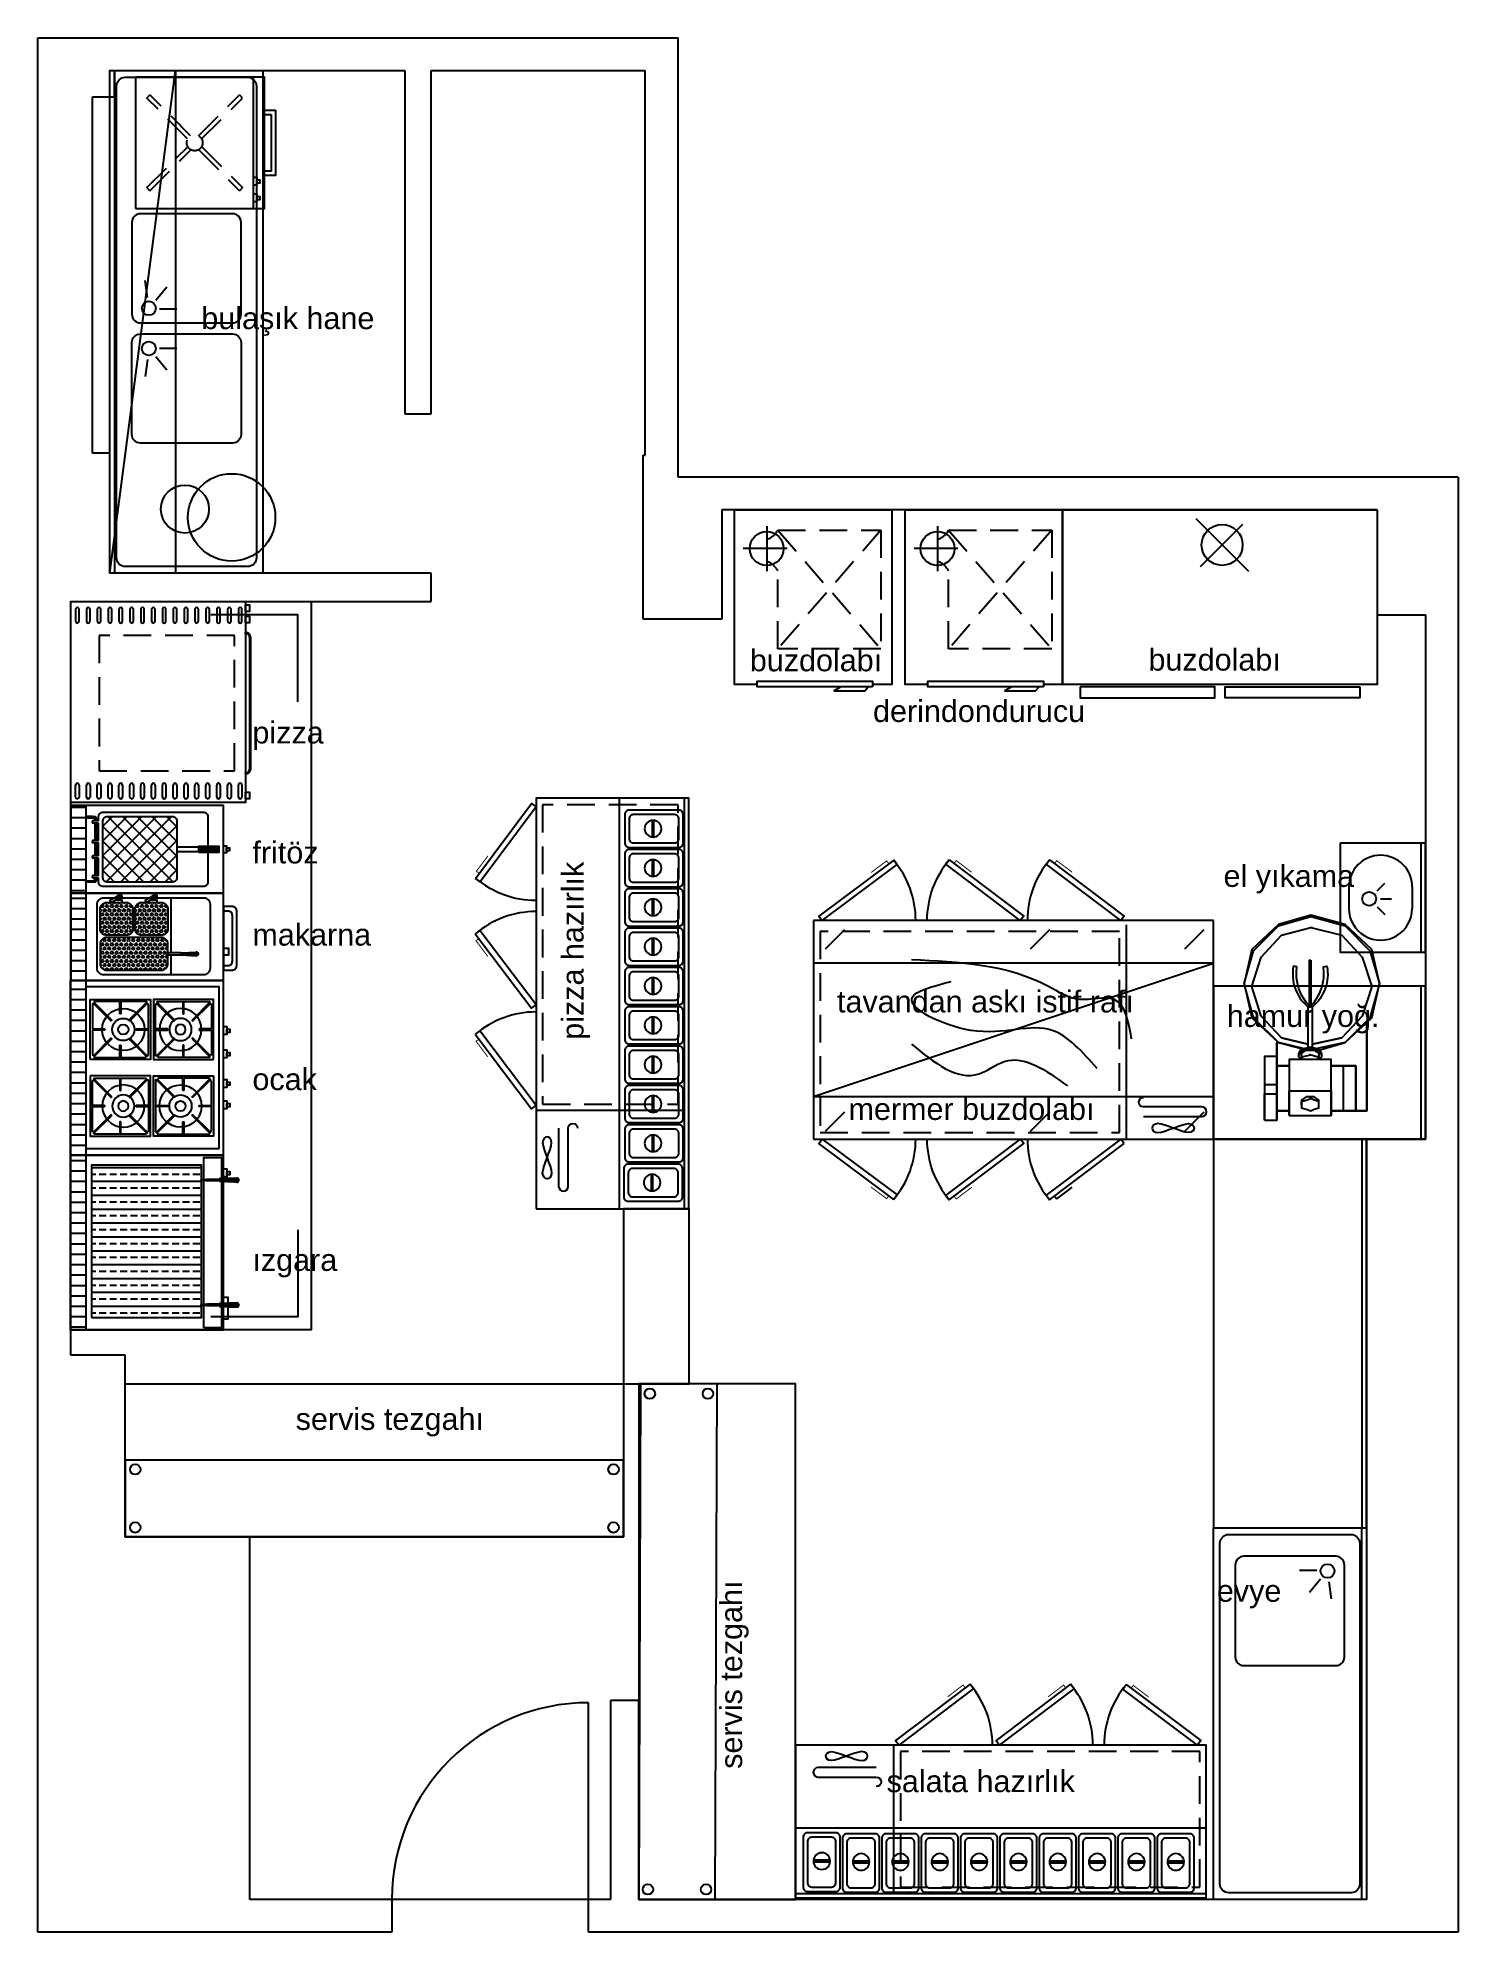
# Model space of a CAD drawing. Header units: millimetres. Extents: x 68242 to 68892, y 55115 to 55982.
import ezdxf

# ---------------------------------------------------------------- set-up
doc = ezdxf.new("R2010")
doc.units = ezdxf.units.MM
doc.linetypes.add('DASHED', pattern=[19.05, 12.7, -6.35])
doc.linetypes.add('HIDDENX2', pattern=[19.05, 12.7, -6.35])
for name, color, linetype in [('002 Çizgi', 7, 'Continuous'), ('CIHAZ', 2, 'Continuous'), ('S2000-002 Çizgi', 7, 'Continuous')]:
    doc.layers.add(name, color=color, linetype=linetype)
doc.layers.add('t_yazı', color=154, linetype='Continuous', lineweight=25)
doc.styles.get("Standard").update_dxf_attribs({"font": 'arial.ttf'})

# ---------------------------------------------------------------- blocks, each defined once
blk = doc.blocks.new('A$C69144682')
at = {"layer": 'S2000-002 Çizgi'}
for points in [[(0, 82.35), (92, 82.35), (92, 2.35), (0, 2.35)], [(1.67, 2.35), (4.73, 2.35), (4.73, 0.44), (1.67, 0.44)], [(82.21, 2.35), (85.28, 2.35), (85.28, 0.44), (82.21, 0.44)], [(87.4, 2.35), (90.46, 2.35), (90.46, 0.44), (87.4, 0.44)]]:
    blk.add_lwpolyline(points, close=True, dxfattribs=at)
for points in [[(2.52, 80.1), (8.02, 80.1)], [(8.02, 78.47), (2.52, 78.47)], [(88.48, 80.1), (82.98, 80.1)], [(82.98, 78.47), (88.48, 78.47)], [(2.52, 75.13), (8.02, 75.13)], [(8.02, 73.5), (2.52, 73.5)], [(2.52, 70.16), (8.02, 70.16)], [(88.48, 75.13), (82.98, 75.13)], [(82.98, 73.5), (88.48, 73.5)], [(88.48, 70.16), (82.98, 70.16)], [(8.02, 68.53), (2.52, 68.53)], [(2.52, 65.2), (8.02, 65.2)], [(8.02, 63.57), (2.52, 63.57)], [(82.98, 68.53), (88.48, 68.53)], [(88.48, 65.2), (82.98, 65.2)], [(82.98, 63.57), (88.48, 63.57)], [(2.52, 60.23), (8.02, 60.23)], [(8.02, 58.6), (2.52, 58.6)], [(2.52, 55.26), (8.02, 55.26)], [(8.02, 53.63), (2.52, 53.63)], [(88.48, 60.23), (82.98, 60.23)], [(82.98, 58.6), (88.48, 58.6)], [(88.48, 55.26), (82.98, 55.26)], [(82.98, 53.63), (88.48, 53.63)], [(2.52, 50.3), (8.02, 50.3)], [(8.02, 48.67), (2.52, 48.67)], [(2.52, 45.33), (8.02, 45.33)], [(8.02, 43.7), (2.52, 43.7)], [(88.48, 50.3), (82.98, 50.3)], [(82.98, 48.67), (88.48, 48.67)], [(88.48, 45.33), (82.98, 45.33)], [(82.98, 43.7), (88.48, 43.7)], [(2.52, 40.36), (8.02, 40.36)], [(8.02, 38.73), (2.52, 38.73)], [(2.52, 35.39), (8.02, 35.39)], [(88.48, 40.36), (82.98, 40.36)], [(82.98, 38.73), (88.48, 38.73)], [(88.48, 35.39), (82.98, 35.39)], [(8.02, 33.77), (2.52, 33.77)], [(2.52, 30.43), (8.02, 30.43)], [(8.02, 28.8), (2.52, 28.8)], [(82.98, 33.77), (88.48, 33.77)], [(88.48, 30.43), (82.98, 30.43)], [(82.98, 28.8), (88.48, 28.8)], [(2.52, 25.46), (8.02, 25.46)], [(8.02, 23.83), (2.52, 23.83)], [(2.52, 20.49), (8.02, 20.49)], [(8.02, 18.87), (2.52, 18.87)], [(88.48, 25.46), (82.98, 25.46)], [(82.98, 23.83), (88.48, 23.83)], [(88.48, 20.49), (82.98, 20.49)], [(82.98, 18.87), (88.48, 18.87)], [(2.52, 15.53), (8.02, 15.53)], [(8.02, 13.9), (2.52, 13.9)], [(2.52, 10.56), (8.02, 10.56)], [(8.02, 8.93), (2.52, 8.93)], [(88.48, 15.53), (82.98, 15.53)], [(82.98, 13.9), (88.48, 13.9)], [(88.48, 10.56), (82.98, 10.56)], [(82.98, 8.93), (88.48, 8.93)], [(2.52, 5.59), (8.02, 5.59)], [(8.02, 3.97), (2.52, 3.97)], [(88.48, 5.59), (82.98, 5.59)], [(82.98, 3.97), (88.48, 3.97)]]:
    blk.add_lwpolyline(points, dxfattribs=at)
at = {"layer": 'S2000-002 Çizgi', "linetype": 'DASHED'}
blk.add_lwpolyline([(14.51, 7.35), (76.51, 7.35), (76.51, 69.35), (14.51, 69.35)], close=True, dxfattribs=at)
at = {"layer": 'S2000-002 Çizgi', "linetype": 'HIDDENX2', "ltscale": 10}
for points in [[(77.26, 2.35), (77.77, 2.35), (77.77, 2, -0.414214), (75.77, 0), (15.25, 0, -0.414214), (13.25, 2), (13.25, 2.35), (13.76, 2.35)], [(77.26, 2.35, -0.472507), (75.77, 0.5), (15.25, 0.5, -0.472507), (13.76, 2.35)]]:
    blk.add_lwpolyline(points, format="xyb", dxfattribs=at)
at = {"layer": 'S2000-002 Çizgi'}
for centre, start, end in [((2.52, 79.28), 90, 270), ((8.02, 79.28), 270, 90), ((82.98, 79.28), 90, 270), ((88.48, 79.28), 270, 90), ((2.52, 74.32), 90, 270), ((2.52, 69.35), 90, 270), ((8.02, 74.32), 270, 90), ((8.02, 69.35), 270, 90), ((82.98, 74.32), 90, 270), ((82.98, 69.35), 90, 270), ((88.48, 74.32), 270, 90), ((88.48, 69.35), 270, 90), ((2.52, 64.38), 90, 270), ((8.02, 64.38), 270, 90), ((82.98, 64.38), 90, 270), ((88.48, 64.38), 270, 90), ((2.52, 59.41), 90, 270), ((2.52, 54.45), 90, 270), ((8.02, 59.41), 270, 90), ((8.02, 54.45), 270, 90), ((82.98, 59.41), 90, 270), ((82.98, 54.45), 90, 270), ((88.48, 59.41), 270, 90), ((88.48, 54.45), 270, 90), ((2.52, 49.48), 90, 270), ((2.52, 44.51), 90, 270), ((8.02, 49.48), 270, 90), ((8.02, 44.51), 270, 90), ((82.98, 49.48), 90, 270), ((82.98, 44.51), 90, 270), ((88.48, 49.48), 270, 90), ((88.48, 44.51), 270, 90), ((2.52, 39.55), 90, 270), ((2.52, 34.58), 90, 270), ((8.02, 39.55), 270, 90), ((8.02, 34.58), 270, 90), ((82.98, 39.55), 90, 270), ((82.98, 34.58), 90, 270), ((88.48, 39.55), 270, 90), ((88.48, 34.58), 270, 90), ((2.52, 29.61), 90, 270), ((8.02, 29.61), 270, 90), ((82.98, 29.61), 90, 270), ((88.48, 29.61), 270, 90), ((2.52, 24.65), 90, 270), ((2.52, 19.68), 90, 270), ((8.02, 24.65), 270, 90), ((8.02, 19.68), 270, 90), ((82.98, 24.65), 90, 270), ((82.98, 19.68), 90, 270), ((88.48, 24.65), 270, 90), ((88.48, 19.68), 270, 90), ((2.52, 14.71), 90, 270), ((2.52, 9.75), 90, 270), ((8.02, 14.71), 270, 90), ((8.02, 9.75), 270, 90), ((82.98, 14.71), 90, 270), ((82.98, 9.75), 90, 270), ((88.48, 14.71), 270, 90), ((88.48, 9.75), 270, 90), ((2.52, 4.78), 90, 270), ((8.02, 4.78), 270, 90), ((82.98, 4.78), 90, 270), ((88.48, 4.78), 270, 90)]:
    blk.add_arc(centre, 0.814, start, end, dxfattribs=at)
blk = doc.blocks.new('A$C604B7618')
at = {"layer": 'S2000-002 Çizgi'}
blk.add_lwpolyline([(0, 30.57), (30.57, 30.57), (30.57, 0), (0, 0), (0, 30.57)], dxfattribs=at)
blk.add_lwpolyline([(15.55, 29.52), (15.55, 23.44, -0.414214), (15.34, 23.23), (15.23, 23.23, -0.414214), (15.02, 23.44), (15.02, 29.52), (2.68, 29.52, 0.668179), (2.31, 28.63), (10.81, 20.13, -0.810443), (10.38, 19.82), (1.59, 28.61, 0.668179), (1.05, 28.39), (1.05, 15.55), (7.13, 15.55, -0.414214), (7.34, 15.34), (7.34, 15.23, -0.414214), (7.13, 15.02), (1.05, 15.02), (1.05, 2.68, 0.668179), (1.94, 2.31), (10.43, 10.81, -0.810443), (10.75, 10.38), (1.96, 1.59, 0.668179), (2.18, 1.05), (15.02, 1.05), (15.02, 7.13, -0.414214), (15.23, 7.34), (15.34, 7.34, -0.414214), (15.55, 7.13), (15.55, 1.05), (27.88, 1.05, 0.668179), (28.26, 1.94), (19.76, 10.43, -0.810443), (20.19, 10.75), (28.98, 1.96, 0.668179), (29.52, 2.18), (29.52, 15.02), (23.44, 15.02, -0.414214), (23.23, 15.23), (23.23, 15.34, -0.414214), (23.44, 15.55), (29.52, 15.55), (29.52, 28.39, 0.668179), (28.98, 28.61), (20.19, 19.82, -0.810443), (19.76, 20.13), (28.26, 28.63, 0.668179), (27.88, 29.52)], format="xyb", close=True, dxfattribs=at)
for radius in [10.75, 5.66, 2.6]:
    blk.add_circle((15.28, 13.8), radius, dxfattribs=at)
blk = doc.blocks.new('A$C7A250C34')
at = {"layer": 'S2000-002 Çizgi'}
h = blk.add_hatch(dxfattribs=at)
h.set_pattern_fill('ANSI31', color=256, scale=1.5, angle=45, style=0)
h.set_pattern_definition([(90, (-2508.419, -6412.801), (-4.7625, 9e-16), [])])
h.paths.add_polyline_path([(0, 72.92), (0, 65.92), (80, 65.92), (80, 72.92)])
for points in [[(0, 2.92), (80, 2.92), (80, 72.92), (0, 72.92)], [(80, 65.92), (0, 65.92), (0, 72.92), (80, 72.92)], [(3, 4.92), (77, 4.92), (77, 65.92), (3, 65.92)], [(21.2, 2.92), (24.84, 2.92), (24.84, 1.46), (21.2, 1.46)], [(22.17, 1.46), (23.62, 1.46), (23.62, 0), (22.17, 0)], [(31.05, 2.92), (34.69, 2.92), (34.69, 1.46), (31.05, 1.46)], [(32.02, 1.46), (33.47, 1.46), (33.47, 0), (32.02, 0)], [(44.56, 2.92), (48.2, 2.92), (48.2, 1.46), (44.56, 1.46)], [(45.52, 1.46), (46.98, 1.46), (46.98, 0), (45.52, 0)], [(55.2, 2.92), (58.84, 2.92), (58.84, 1.46), (55.2, 1.46)], [(56.16, 1.46), (57.62, 1.46), (57.62, 0), (56.16, 0)]]:
    blk.add_lwpolyline(points, close=True, dxfattribs=at)
at = {"layer": 'S2000-002 Çizgi', "yscale": 0.8999999999996362}
for p, xscale, zscale in [((36.24, 36.4), -0.8999999999996362, 0.9), ((43.76, 36.4), 0.8999999999996362, 0.8999999999996362)]:
    blk.add_blockref('A$C604B7618', p, dxfattribs=dict(at, xscale=xscale, zscale=zscale))
at = {"layer": 'S2000-002 Çizgi', "yscale": 0.8999999999996362, "rotation": 180}
for p, xscale, zscale in [((36.24, 35.06), 0.8999999999996362, 0.8999999999996362), ((43.76, 35.06), -0.8999999999996362, 0.9)]:
    blk.add_blockref('A$C604B7618', p, dxfattribs=dict(at, xscale=xscale, zscale=zscale))
blk = doc.blocks.new('A$C734D7A9C')
at = {"layer": 'CIHAZ', "color": 1}
for p, q in [((14.73, 75.33), (14.73, 54.78)), ((24.09, 65.06), (3.98, 65.06))]:
    blk.add_line(p, q, dxfattribs=at)
at = {"layer": 'CIHAZ', "color": 5, "linetype": 'DASHED'}
for p, q in [((67.01, 73.52), (19.82, 19.15)), ((19.82, 73.52), (67.01, 19.15))]:
    blk.add_line(p, q, dxfattribs=at)
at = {"layer": 'CIHAZ', "color": 5}
for points in [[(63.2, 1.82), (10.36, 1.82), (10.36, 4.32), (63.2, 4.32)], [(61.2, 1.82), (48.6, 1.82), (45.6, 0), (59.6, 0)]]:
    blk.add_lwpolyline(points, close=True, dxfattribs=at)
at = {"layer": 'CIHAZ', "color": 1}
blk.add_circle((14.73, 65.06), 7.76, dxfattribs=at)
at = {"layer": 'S2000-002 Çizgi', "linetype": 'DASHED'}
for p, q in [((19.82, 73.52), (67.01, 73.52)), ((67.01, 73.52), (67.01, 19.15)), ((19.82, 19.15), (19.82, 54.92)), ((67.01, 19.15), (19.82, 19.15))]:
    blk.add_line(p, q, dxfattribs=at)
at = {"layer": 'S2000-002 Çizgi'}
blk.add_lwpolyline([(10.36, 2.81), (0, 2.81), (0, 82.81), (72, 82.81), (72, 2.81), (63.2, 2.81)], dxfattribs=at)
at = {"layer": 'S2000-002 Çizgi', "linetype": 'DASHED'}
for centre, radius, start, end in [((11.6, 78.09), 9.4, 291.20794, 330.95663), ((11, 49.89), 10.16, 29.6907, 66.77515)]:
    blk.add_arc(centre, radius, start, end, dxfattribs=at)
blk = doc.blocks.new('A$C52B82AD5')
at = {"layer": 'CIHAZ', "color": 5}
for p, q in [((60.95, 82.03), (85.05, 57.92)), ((82.38, 79.35), (62.96, 59.93))]:
    blk.add_line(p, q, dxfattribs=at)
for points in [[(8.04, 4.97), (8.04, 0), (69.66, 0), (69.66, 4.97)], [(135.96, 4.97), (135.96, 0), (74.34, 0), (74.34, 4.97)]]:
    blk.add_lwpolyline(points, close=True, dxfattribs=at)
blk.add_circle((73, 69.98), 9.38, dxfattribs=at)
at = {"layer": 'S2000-002 Çizgi'}
blk.add_lwpolyline([(144, 86.04), (144, 6.04), (0, 6.04), (0, 86.04)], close=True, dxfattribs=at)
blk = doc.blocks.new('A$C3D043C48')
at = {"layer": 'S2000-002 Çizgi'}
h = blk.add_hatch(dxfattribs=at)
h.set_pattern_fill('ANSI31', color=256, scale=1.5, angle=45, style=0)
h.set_pattern_definition([(90, (-3458.603, -4993.7387), (-4.7625, 9e-16), [])])
h.paths.add_polyline_path([(0, 72.62), (0, 65.62), (40, 65.62), (40, 72.62)])
h = blk.add_hatch(color=256, dxfattribs=at)
h.paths.add_polyline_path([(35, 61.8), (35, 62.44), (35, 65.62), (34.36, 65.62), (34.36, 62.44, -0.414214), (33.36, 61.44), (33, 61.44), (33, 60.8), (34, 60.8, 0.414214)])
h.paths.add_polyline_path([(32, 61.44), (24, 61.44), (24, 60.8), (32, 60.8)])
h.paths.add_polyline_path([(23, 61.44), (17, 61.44), (17, 60.8), (23, 60.8)])
h.paths.add_polyline_path([(16, 61.44), (8, 61.44), (8, 60.8), (16, 60.8)])
h.paths.add_polyline_path([(5.64, 62.44), (5.64, 65.62), (5, 65.62), (5, 61.8, 0.414214), (6, 60.8), (6.64, 60.8), (7, 60.8), (7, 61.44), (6.64, 61.44, -0.414214)])
h = blk.add_hatch(dxfattribs=at)
h.set_pattern_fill('ANSI37', color=256, scale=1.5, style=0)
h.set_pattern_definition([(45, (-3527.4763, -4981.5224), (-3.367596, 3.367596), []), (135, (-3527.4763, -4981.5224), (-3.367596, -3.367596), [])])
h.paths.add_polyline_path([(35, 55.84, 0.414214), (33, 57.84), (7, 57.84, 0.414214), (5, 55.84), (5, 26.01, 0.414214), (7, 24.01), (33, 24.01, 0.414214), (35, 26.01)])
blk.add_hatch(color=256, dxfattribs=at).paths.add_polyline_path([(18.49, 14.01), (21.51, 14.01), (21.51, 4.84), (18.49, 4.84)])
for p, q in [((5, 65.62), (5.64, 65.62)), ((5, 61.8), (5, 65.62)), ((5.64, 65.62), (5.64, 62.44)), ((6.64, 60.8), (6, 60.8)), ((6.64, 61.44), (7, 61.44)), ((7, 60.8), (6.64, 60.8)), ((7, 59.84), (7, 62.32)), ((8, 59.84), (8, 62.32)), ((8, 61.44), (16, 61.44)), ((16, 60.8), (8, 60.8)), ((16, 59.84), (16, 62.32)), ((17, 59.84), (17, 62.32)), ((17, 61.44), (23, 61.44)), ((23, 60.8), (17, 60.8)), ((23, 59.84), (23, 62.32)), ((24, 59.84), (24, 62.32)), ((24, 61.44), (32, 61.44)), ((32, 60.8), (24, 60.8)), ((32, 59.84), (32, 62.32)), ((33, 59.84), (33, 62.32)), ((33, 61.44), (33.36, 61.44)), ((34, 60.8), (33, 60.8)), ((35, 65.62), (34.36, 65.62)), ((34.36, 65.62), (34.36, 62.44)), ((35, 62.44), (35, 65.62)), ((35, 62.44), (35, 61.8))]:
    blk.add_line(p, q, dxfattribs=at)
for points in [[(0, 2.62), (40, 2.62), (40, 72.62), (0, 72.62)], [(0, 72.62), (40, 72.62), (40, 65.62), (0, 65.62)], [(19, 24.01), (19, 14.01), (21, 14.01), (21, 24.01)], [(18.49, 14.01), (21.51, 14.01), (21.51, 4.84), (18.49, 4.84)], [(18.36, 2.62), (21.64, 2.62), (21.64, 1.31), (18.36, 1.31)], [(19.34, 1.31), (20.66, 1.31), (20.66, 0), (19.34, 0)]]:
    blk.add_lwpolyline(points, close=True, dxfattribs=at)
for points in [[(29, 9.84), (5, 9.84, -0.414214), (3, 11.84), (3, 57.84, -0.414214), (5, 59.84), (7, 59.84)], [(33, 59.84), (35, 59.84, -0.414214), (37, 57.84), (37, 11.84, -0.414214), (35, 9.84), (29, 9.84)]]:
    blk.add_lwpolyline(points, format="xyb", dxfattribs=at)
blk.add_lwpolyline([(7, 57.84), (33, 57.84, -0.414214), (35, 55.84), (35, 26.01, -0.414214), (33, 24.01), (7, 24.01, -0.414214), (5, 26.01), (5, 55.84, -0.414214)], format="xyb", close=True, dxfattribs=at)
for points in [[(8, 59.84), (16, 59.84)], [(17, 59.84), (23, 59.84)], [(24, 59.84), (32, 59.84)]]:
    blk.add_lwpolyline(points, dxfattribs=at)
for centre, radius, start, end in [((6, 61.8), 1, 180, 270), ((6.64, 62.44), 1, 180, 270), ((7.5, 62.32), 0.5, 0, 180), ((16.5, 62.32), 0.5, 0, 180), ((23.5, 62.32), 0.5, 0, 180), ((32.5, 62.32), 0.5, 0, 180), ((33.36, 62.44), 1, 270, 0), ((34, 61.8), 1, 270, 0)]:
    blk.add_arc(centre, radius, start, end, dxfattribs=at)
blk = doc.blocks.new('A$C5F4B2CA7')
at = {"layer": 'S2000-002 Çizgi'}
h = blk.add_hatch(dxfattribs=at)
h.set_pattern_fill('ANSI31', color=256, scale=1.5, angle=45, style=0)
h.set_pattern_definition([(90, (-3652.638, -4988.124), (-4.7625, 9e-16), [])])
h.paths.add_polyline_path([(40, 69), (40, 76), (0, 76), (0, 69)])
h = blk.add_hatch(dxfattribs=at)
h.set_pattern_fill('HEX', color=256, scale=0.2, style=0)
h.set_pattern_definition([(0, (-3709.3885, -4964.9235), (0, 1.099852), [0.635, -1.27]), (120, (-3709.3885, -4964.9235), (-0.95249977, -0.549926), [0.635, -1.27]), (60, (-3708.7535, -4964.9235), (-0.95249977, 0.549926), [0.635, -1.27])])
h.paths.add_polyline_path([(7.64, 62.53, 0.414214), (4.64, 59.53), (4.64, 34.53, 0.414214), (7.64, 31.53), (16.64, 31.53, 0.414214), (19.64, 34.53), (19.64, 59.53, 0.414214), (16.64, 62.53)])
h = blk.add_hatch(dxfattribs=at)
h.set_pattern_fill('HEX', color=256, scale=0.2, style=0)
h.set_pattern_definition([(180, (3749.6625, -4964.9235), (0, 1.099852), [0.635, -1.27]), (60, (3749.6625, -4964.9235), (0.95249977, -0.549926), [0.635, -1.27]), (120, (3749.0275, -4964.9235), (0.95249977, 0.549926), [0.635, -1.27])])
h.paths.add_polyline_path([(23.64, 62.53, 0.414214), (20.64, 59.53), (20.64, 50.53, 0.414214), (23.64, 47.53), (32.64, 47.53, 0.414214), (35.64, 50.53), (35.64, 59.53, 0.414214), (32.64, 62.53)])
for points in [[(37.81, 52.86, 1), (39.28, 53.64), (37.9, 55.46), (37.07, 55.03)], [(37.81, 36.83, 1), (39.28, 37.61), (37.9, 39.43), (37.07, 38.99)], [(11.3, 18.39, 1), (12.97, 18.39), (12.6, 25.65), (11.67, 25.65)]]:
    blk.add_hatch(color=256, dxfattribs=at).paths.add_polyline_path(points)
h = blk.add_hatch(dxfattribs=at)
h.set_pattern_fill('HEX', color=256, scale=0.2, style=0)
h.set_pattern_definition([(180, (3749.6625, -4980.9235), (0, 1.099852), [0.635, -1.27]), (60, (3749.6625, -4980.9235), (0.95249977, -0.549926), [0.635, -1.27]), (120, (3749.0275, -4980.9235), (0.95249977, 0.549926), [0.635, -1.27])])
h.paths.add_polyline_path([(23.64, 46.53, 0.414214), (20.64, 43.53), (20.64, 34.53, 0.414214), (23.64, 31.53), (32.64, 31.53, 0.414214), (35.64, 34.53), (35.64, 43.53, 0.414214), (32.64, 46.53)])
for p, q in [((37.9, 55.46), (37.07, 55.03)), ((37.07, 55.03), (37.81, 52.86)), ((37.9, 55.46), (39.28, 53.64)), ((37.9, 39.43), (37.07, 38.99)), ((37.07, 38.99), (37.81, 36.83)), ((37.9, 39.43), (39.28, 37.61)), ((2.68, 30.03), (11.67, 30.03)), ((12.6, 30.03), (37.68, 30.03)), ((11.67, 25.65), (11.3, 18.39)), ((12.6, 25.65), (11.67, 25.65)), ((12.6, 25.65), (12.97, 18.39))]:
    blk.add_line(p, q, dxfattribs=at)
for points in [[(0, 6), (40, 6), (40, 76), (0, 76)], [(0, 76), (40, 76), (40, 69), (0, 69)], [(11.5, 6), (14.78, 6), (14.78, 3.69), (11.5, 3.69)]]:
    blk.add_lwpolyline(points, close=True, dxfattribs=at)
for points in [[(37.68, 14.03), (37.68, 61.03, 0.414214), (34.68, 64.03), (5.68, 64.03, 0.414214), (2.68, 61.03), (2.68, 23.68)], [(2.68, 23.68), (2.68, 15.03, 0.414214), (5.68, 12.03), (34.68, 12.03, 0.414214), (37.68, 15.03), (37.68, 23.6)]]:
    blk.add_lwpolyline(points, format="xyb", dxfattribs=at)
for points in [[(7.64, 31.53), (16.64, 31.53, 0.414214), (19.64, 34.53), (19.64, 59.53, 0.414214), (16.64, 62.53), (7.64, 62.53, 0.414214), (4.64, 59.53), (4.64, 34.53, 0.414214)], [(32.64, 47.53), (23.64, 47.53, -0.414214), (20.64, 50.53), (20.64, 59.53, -0.414214), (23.64, 62.53), (32.64, 62.53, -0.414214), (35.64, 59.53), (35.64, 50.53, -0.414214)], [(32.64, 31.53), (23.64, 31.53, -0.414214), (20.64, 34.53), (20.64, 43.53, -0.414214), (23.64, 46.53), (32.64, 46.53, -0.414214), (35.64, 43.53), (35.64, 34.53, -0.414214)], [(6.75, 0), (31.75, 0, 0.414214), (33.75, 2), (33.75, 6), (4.75, 6), (4.75, 2, 0.414214)], [(8.75, 2), (29.75, 2, 0.414214), (31.75, 4), (31.75, 6), (6.75, 6), (6.75, 4, 0.414214)]]:
    blk.add_lwpolyline(points, format="xyb", close=True, dxfattribs=at)
for points in [[(37.9, 55.46), (36.55, 58.01), (35.72, 57.57), (37.07, 55.03)], [(35.72, 57.57), (35.72, 52.49), (36.66, 52.49), (36.66, 55.81)], [(35.72, 53.08), (35.72, 52.49)], [(37.9, 39.43), (36.55, 41.97), (35.72, 41.54), (37.07, 38.99)], [(35.72, 41.54), (35.72, 36.46), (36.66, 36.46), (36.66, 39.78)], [(35.72, 37.05), (35.72, 36.46)], [(12.6, 25.65), (12.6, 31.53), (11.67, 31.53), (11.67, 25.65)]]:
    blk.add_lwpolyline(points, dxfattribs=at)
for centre, start, end in [((38.54, 53.25), 189.38009, 46.50604), ((38.54, 37.22), 189.38009, 46.50604), ((12.14, 18.39), 161.43703, 18.56297)]:
    blk.add_arc(centre, 0.835, start, end, dxfattribs=at)
blk = doc.blocks.new('A$C133D40E0')
at = {"layer": 'S2000-002 Çizgi'}
h = blk.add_hatch(dxfattribs=at)
h.set_pattern_fill('ANSI31', color=256, scale=1.5, angle=45, style=0)
h.set_pattern_definition([(90, (-3291.7327, -4973.714), (-4.7625, 9e-16), [])])
h.paths.add_polyline_path([(80, 69.9), (80, 76.9), (0, 76.9), (0, 69.9)])
h = blk.add_hatch(dxfattribs=at)
h.set_pattern_fill('ANSI33', color=256, angle=45, style=0)
h.set_pattern_definition([(90, (-3291.733, -4973.714), (-6.35, 1e-15), []), (90, (-3288.558, -4970.539), (-6.35, 1e-15), [3.175, -1.5875])])
h.paths.add_polyline_path([(5.53, 67.19), (5.53, 17.19), (75.53, 17.19), (75.53, 67.19)])
h = blk.add_hatch(dxfattribs=at)
h.set_pattern_fill('ANSI32', color=256, style=0)
h.set_pattern_definition([(45, (-4249.5, -7757.06715), (-0.265165043, 0.265165043), []), (45, (-4249.32323, -7757.06715), (-0.265165043, 0.265165043), [])])
h.paths.add_polyline_path([(12.1, 7.9), (10.72, 7.9), (10.69, 6.9), (12.14, 6.9)])
h.paths.add_polyline_path([(12.07, 8.72), (11.76, 8.72), (11.76, 14.52), (11.68, 15.9), (11.15, 15.9), (11.07, 14.52), (11.07, 8.72), (10.75, 8.72), (10.72, 7.9), (12.1, 7.9)])
h.paths.add_polyline_path([(12.2, 4.9), (10.62, 4.9), (10.48, 0.76, 0.437405), (11.18, 0), (11.64, 0, 0.437405), (12.35, 0.76)])
h.paths.add_polyline_path([(12.14, 6.9), (10.69, 6.9), (10.62, 4.9), (12.2, 4.9)])
h.paths.add_polyline_path([(11.6, 17.19), (11.23, 17.19), (11.15, 15.9), (11.68, 15.9)])
h = blk.add_hatch(dxfattribs=at)
h.set_pattern_fill('ANSI32', color=256, style=0)
h.set_pattern_definition([(135, (4329.5, -7757.06715), (0.265165043, 0.265165043), []), (135, (4329.32322, -7757.06715), (0.265165043, 0.265165043), [])])
h.paths.add_polyline_path([(67.9, 7.9), (69.28, 7.9), (69.31, 6.9), (67.86, 6.9)])
h.paths.add_polyline_path([(67.93, 8.72), (68.24, 8.72), (68.24, 14.52), (68.32, 15.9), (68.85, 15.9), (68.93, 14.52), (68.93, 8.72), (69.25, 8.72), (69.28, 7.9), (67.9, 7.9)])
h.paths.add_polyline_path([(67.8, 4.9), (69.38, 4.9), (69.52, 0.76, -0.437405), (68.82, 0), (68.36, 0, -0.437405), (67.65, 0.76)])
h.paths.add_polyline_path([(67.86, 6.9), (69.31, 6.9), (69.38, 4.9), (67.8, 4.9)])
h.paths.add_polyline_path([(68.4, 17.19), (68.77, 17.19), (68.85, 15.9), (68.32, 15.9)])
for p, q in [((10.48, 0.76), (10.75, 8.72)), ((10.75, 8.72), (10.48, 0.76)), ((10.75, 8.72), (11.07, 8.72)), ((11.07, 8.72), (10.75, 8.72)), ((11.07, 14.52), (11.23, 17.19)), ((11.07, 8.72), (11.07, 14.52)), ((11.23, 17.19), (11.6, 17.19)), ((11.6, 17.19), (11.23, 17.19)), ((11.76, 14.52), (11.6, 17.19)), ((11.76, 8.72), (11.76, 14.52)), ((12.07, 8.72), (11.76, 8.72)), ((12.35, 0.76), (12.07, 8.72)), ((67.65, 0.76), (67.93, 8.72)), ((67.93, 8.72), (68.24, 8.72)), ((68.24, 14.52), (68.4, 17.19)), ((68.24, 8.72), (68.24, 14.52)), ((68.77, 17.19), (68.4, 17.19)), ((68.4, 17.19), (68.77, 17.19)), ((68.93, 14.52), (68.77, 17.19)), ((68.93, 8.72), (68.93, 14.52)), ((69.25, 8.72), (68.93, 8.72)), ((68.93, 8.72), (69.25, 8.72)), ((69.52, 0.76), (69.25, 8.72)), ((69.25, 8.72), (69.52, 0.76)), ((11.64, 0), (11.18, 0)), ((11.18, 0), (11.64, 0)), ((68.36, 0), (68.82, 0)), ((68.82, 0), (68.36, 0))]:
    blk.add_line(p, q, dxfattribs=at)
for points in [[(0, 6.9), (80, 6.9), (80, 76.9), (0, 76.9)], [(0, 76.9), (80, 76.9), (80, 69.9), (0, 69.9)], [(5.53, 67.19), (75.53, 67.19), (75.53, 17.19), (5.53, 17.19)], [(1, 15.9), (79, 15.9), (79, 7.9), (1, 7.9)], [(5, 6.9), (15, 6.9), (15, 4.9), (5, 4.9)], [(70.06, 6.9), (73.7, 6.9), (73.7, 5.44), (70.06, 5.44)], [(71.02, 5.44), (72.48, 5.44), (72.48, 3.98), (71.02, 3.98)]]:
    blk.add_lwpolyline(points, close=True, dxfattribs=at)
for centre, start, end in [((11.18, 0.71), 175.50083, 270), ((11.18, 0.71), 175.50083, 270), ((11.64, 0.71), 270, 4.49917), ((68.36, 0.71), 175.50083, 270), ((68.82, 0.71), 270, 4.49917), ((68.82, 0.71), 270, 4.49917)]:
    blk.add_arc(centre, 0.706, start, end, dxfattribs=at)
blk = doc.blocks.new('A$C01E77913')
at = {"layer": 'S2000-002 Çizgi'}
for points in [[(2, 26.8), (15, 26.8, -0.414214), (17, 24.8), (17, 2, -0.414214), (15, 0), (2, 0, -0.414214), (0, 2), (0, 24.8, -0.414214)], [(4, 24.8), (13, 24.8, -0.414214), (15, 22.8), (15, 4, -0.414214), (13, 2), (4, 2, -0.414214), (2, 4), (2, 22.8, -0.414214)]]:
    blk.add_lwpolyline(points, format="xyb", close=True, dxfattribs=at)
blk.add_lwpolyline([(4.71, 14.27), (12.21, 14.27), (12.21, 13.52), (4.71, 13.52)], close=True, dxfattribs=at)
blk.add_circle((8.46, 13.87), 3.82, dxfattribs=at)
blk = doc.blocks.new('188-70-M')
at = {"layer": '002 Çizgi', "color": 7}
blk.add_line((47.58, -126.01), (47.58, 61.99), dxfattribs=at)
for points in [[(-20.42, -126.01), (49.58, -126.01), (49.58, 61.99), (-20.42, 61.99)], [(17.58, 61.99), (17.58, -126.02), (49.58, -126.02), (49.58, 61.99)], [(-48.08, 25.3), (-22.47, 59.53), (-20.42, 57.99), (-46.03, 23.76)], [(-48.23, -0.07), (-22.46, -34.18), (-20.42, -32.64), (-46.19, 1.48)], [(-48.23, -46.05), (-22.46, -80.16), (-20.42, -78.61), (-46.19, -44.5)], [(-17.39, -109.57), (-17.22, -108.11), (-16.77, -106.41), (-16.12, -104.55), (-15.39, -102.6), (-14.65, -100.65), (-14.01, -98.79), (-13.56, -97.09), (-13.39, -95.63), (-13.56, -94.48), (-14.01, -93.67), (-14.65, -93.18), (-15.39, -93.01), (-16.12, -93.18), (-16.77, -93.67), (-17.22, -94.48), (-17.39, -95.63), (-17.22, -97.09), (-16.77, -98.79), (-16.12, -100.65), (-15.39, -102.6), (-14.65, -104.55), (-14.01, -106.41), (-13.56, -108.11), (-13.39, -109.57), (-13.56, -110.72), (-14.01, -111.53), (-14.65, -112.02), (-15.39, -112.19), (-16.12, -112.02), (-16.77, -111.53), (-17.22, -110.72)]]:
    blk.add_lwpolyline(points, close=True, dxfattribs=at)
at = {"layer": '002 Çizgi', "color": 7, "linetype": 'DASHED'}
blk.add_lwpolyline([(44.58, -78.01), (44.58, 58.99), (-17.42, 58.99), (-17.42, -78.01)], close=True, dxfattribs=at)
at = {"layer": '002 Çizgi', "color": 7, "const_width": 0.427}
for points in [[(-46.4, 27.55), (-47.72, 28.54), (-43.49, 34.19), (-42.41, 35.64)], [(-46.54, -2.32), (-47.86, -3.31), (-43.6, -8.95), (-42.51, -10.39)], [(-46.54, -48.29), (-47.86, -49.29), (-43.6, -54.92), (-42.51, -56.37)]]:
    blk.add_lwpolyline(points, dxfattribs=at)
at = {"layer": '002 Çizgi', "color": 7}
blk.add_lwpolyline([(47.58, -81.01), (-20.42, -81.01)], dxfattribs=at)
for points in [[(-10.08, -89.01), (-10.08, -115.68, 1), (-5.74, -115.68)], [(-5.74, -115.68), (-5.74, -89.01, -1), (-1.39, -89.01)]]:
    blk.add_lwpolyline(points, format="xyb", dxfattribs=at)
for centre, start, end in [((-20.42, 57.99), 229.75503, 270), ((-20.42, -32.64), 90, 130.50921), ((-20.42, -78.61), 90, 130.50921)]:
    blk.add_arc(centre, 42.75, start, end, dxfattribs=at)
at = {"layer": '002 Çizgi', "color": 7, "xscale": -1, "rotation": 90}
for p in [(46.98, 56.48), (46.98, 38.48), (46.98, 20.48), (46.98, 2.48), (46.98, -15.52), (46.98, -33.52), (46.98, -51.52), (46.98, -69.52), (46.98, -87.52), (46.59, -105.52)]:
    blk.add_blockref('A$C01E77913', p, dxfattribs=at)
blk = doc.blocks.new('A$C521B02A0')
at = {"layer": 'S2000-002 Çizgi'}
blk.add_line((6.65, 10), (10.64, 10), dxfattribs=at)
for points in [[(0, 64), (0, 10), (60, 10), (60, 64)], [(0, 64), (0, 5), (60, 5), (60, 64)], [(3, 10), (6.65, 10), (6.65, 8.54), (3, 8.54)], [(10.64, 10), (14.29, 10), (14.29, 8.54), (10.64, 8.54)], [(3.97, 8.54), (5.43, 8.54), (5.43, 7.08), (3.97, 7.08)], [(11.61, 8.54), (13.07, 8.54), (13.07, 7.08), (11.61, 7.08)], [(45, 0), (15, 0), (15, 5), (45, 5)], [(43, 2), (17, 2), (17, 5), (43, 5)]]:
    blk.add_lwpolyline(points, close=True, dxfattribs=at)
at = {"layer": 'S2000-002 Çizgi', "linetype": 'DASHED'}
for points in [[(8.08, 57.42), (9.49, 58.84)], [(8.08, 57.42), (26.83, 38.67)], [(9.49, 58.84), (28.24, 40.09)], [(31.86, 40.19), (50.51, 58.84)], [(33.27, 38.77), (51.92, 57.42)], [(50.51, 58.84), (51.92, 57.42)], [(26.73, 35.06), (8.08, 16.41)], [(33.17, 35.16), (51.92, 16.41)], [(28.14, 33.64), (9.49, 15)], [(31.76, 33.74), (50.51, 15)], [(9.49, 15), (8.08, 16.41)], [(50.51, 15), (51.92, 16.41)]]:
    blk.add_lwpolyline(points, dxfattribs=at)
blk.add_circle((30, 36.92), 3.63, dxfattribs=at)
blk = doc.blocks.new('A$C104C7C93')
for p, q in [((5.45, 114.79), (14.31, 123.66)), ((99.31, 114.79), (108.17, 123.66)), ((169.89, 114.79), (178.75, 123.66)), ((0, 47.32), (183, 108.32)), ((5.45, 31.34), (14.31, 40.22)), ((99.31, 31.34), (108.17, 40.22)), ((169.89, 31.34), (178.75, 40.22))]:
    blk.add_line(p, q)
blk.add_lwpolyline([(0, 47.32), (183, 47.32), (183, 108.32), (0, 108.32)], close=True)
for points in [[(44.81, 109.97), (107.47, 97.77), (121.74, 91.84), (137.41, 91.84), (145.41, 73.72)], [(129.75, 60.13), (109.21, 77.55), (71.97, 77.55), (45.16, 92.54), (62.91, 99.86)], [(44.81, 71.28), (75.79, 57.69), (87.28, 63.26), (116.17, 52.11)]]:
    blk.add_spline(points, degree=3)
at = {"layer": '002 Çizgi', "color": 7}
for p, q in [((183, 127.82), (0, 127.82)), ((0, 127.82), (0, 27.82)), ((143, 125.82), (143, 27.82)), ((183, 27.82), (183, 127.82)), ((0, 27.82), (183, 27.82)), ((140.6, 27.82), (106.49, 2.05)), ((142.15, 25.77), (140.6, 27.82)), ((108.04, 0), (142.15, 25.77)), ((106.49, 2.05), (108.04, 0)), ((110.28, 1.7), (111.28, 0.38)), ((111.28, 0.38), (116.91, 4.63)), ((116.91, 4.63), (118.36, 5.72))]:
    blk.add_line(p, q, dxfattribs=at)
for points in [[(36.69, 155.48), (2.46, 129.87), (4, 127.82), (38.23, 153.43)], [(62.06, 155.63), (96.17, 129.86), (94.62, 127.82), (60.51, 153.58)], [(108.04, 155.63), (142.15, 129.86), (140.6, 127.82), (106.49, 153.58)], [(171.56, 30.84), (170.1, 31.01), (168.4, 31.47), (166.54, 32.11), (164.59, 32.84), (162.64, 33.58), (160.78, 34.22), (159.07, 34.67), (157.62, 34.85), (156.47, 34.67), (155.66, 34.22), (155.17, 33.58), (155, 32.84), (155.17, 32.11), (155.66, 31.47), (156.47, 31.01), (157.62, 30.84), (159.07, 31.01), (160.78, 31.47), (162.64, 32.11), (164.59, 32.84), (166.54, 33.58), (168.4, 34.22), (170.1, 34.67), (171.56, 34.85), (172.7, 34.67), (173.52, 34.22), (174.01, 33.58), (174.17, 32.84), (174.01, 32.11), (173.52, 31.47), (172.7, 31.01)], [(36.69, 0.15), (2.46, 25.76), (4, 27.82), (38.23, 2.2)], [(62.06, 0), (96.17, 25.77), (94.62, 27.82), (60.51, 2.05)]]:
    blk.add_lwpolyline(points, close=True, dxfattribs=at)
at = {"layer": '002 Çizgi', "color": 7, "const_width": 0.427}
for points in [[(34.44, 153.8), (33.45, 155.12), (27.79, 150.89), (26.35, 149.8)], [(64.3, 153.94), (65.3, 155.25), (70.93, 151), (72.38, 149.91)], [(110.28, 153.94), (111.28, 155.25), (116.91, 151), (118.36, 149.91)], [(34.44, 1.84), (33.45, 0.51), (27.79, 4.74), (26.35, 5.83)], [(64.3, 1.7), (65.3, 0.38), (70.93, 4.63), (72.38, 5.72)]]:
    blk.add_lwpolyline(points, dxfattribs=at)
at = {"layer": '002 Çizgi', "color": 7, "linetype": 'DASHED'}
blk.add_lwpolyline([(140, 122.82), (3, 122.82), (3, 30.82), (140, 30.82)], close=True, dxfattribs=at)
at = {"layer": '002 Çizgi', "color": 7}
for points in [[(177.67, 42.5), (151, 42.5, -1), (151, 46.84)], [(151, 38.15), (177.67, 38.15, 1), (177.67, 42.5)]]:
    blk.add_lwpolyline(points, format="xyb", dxfattribs=at)
for centre, start, end in [((4, 127.82), 0, 40.24497), ((94.62, 127.82), 139.49079, 180), ((140.6, 127.82), 139.49079, 180), ((4, 27.82), 319.75503, 0), ((94.62, 27.82), 180, 220.50921), ((140.6, 27.82), 180, 220.50921)]:
    blk.add_arc(centre, 42.75, start, end, dxfattribs=at)
blk = doc.blocks.new('A$C65ED232B')
at = {"layer": 'S2000-002 Çizgi', "linetype": 'ByBlock', "flags": 128}
for points in [[(77.3, 42.7), (72.9, 57.8), (58.7, 73), (39.1, 77.4), (19.6, 73), (5.3, 57.8), (0, 38.2), (5.3, 19.6), (19.6, 4.4), (39.1, 0), (20.5, 5.3), (6.2, 19.6), (0.9, 38.2), (6.2, 57.8), (20.5, 72), (39.1, 77.4), (58.7, 72), (72.9, 57.8), (76.4, 41.8)], [(7.1, 38.2), (11.5, 56), (24, 67.6), (40.9, 73), (57.8, 67.6), (70.2, 56)], [(86.3, 57.8), (86.3, 56.9)], [(112, 56.9), (104, 56.9), (94.2, 56.9), (86.3, 56.9)], [(112, 56.9), (104, 56.9), (94.2, 56.9), (86.3, 56.9)], [(112, 57.8), (112, 56.9)], [(76.4, 38.2), (77.3, 40.9), (78.2, 43.6), (80.9, 44.5), (79.1, 44.5), (77.3, 43.6), (76.4, 40.9), (75.5, 38.2)], [(82.7, 31.1), (80.9, 33.8), (80, 38.2), (80.9, 41.8), (82.7, 44.5)], [(81.8, 43.6), (80.9, 44.5)], [(82.7, 25.8), (83.5, 25.8), (87.1, 25.8), (91.6, 25.8), (96, 25.8), (100.5, 25.8), (100.5, 49.8), (114.7, 49.8), (100.5, 49.8), (96, 49.8), (91.6, 49.8), (87.1, 49.8), (83.5, 49.8), (82.7, 49.8)], [(100.5, 49.8), (96, 49.8), (91.6, 49.8), (87.1, 49.8), (83.5, 49.8), (82.7, 49.8), (82.7, 25.8), (83.5, 25.8), (87.1, 25.8), (91.6, 25.8), (96, 25.8), (100.5, 25.8)], [(114.7, 25.8), (114.7, 49.8)], [(70.2, 21.4), (57.8, 9.8), (40.9, 4.4), (24, 9.8), (11.5, 21.4), (7.1, 38.2), (7.1, 39.1)], [(25.8, 37.4), (32.9, 37.4), (42.7, 37.4), (52.5, 37.4), (42.7, 37.4), (32.9, 37.4), (25.8, 37.4), (25.8, 38.2)], [(76.4, 33.8), (72.9, 19.6), (58.7, 5.3), (39.1, 0), (58.7, 4.4), (72.9, 19.6), (76.4, 32.9)], [(75.5, 39.1), (53.3, 39.1), (52.5, 39.1), (52.5, 38.2), (52.5, 37.4), (52.5, 36.5), (53.3, 36.5), (75.5, 36.5)], [(75.5, 37.4), (75.5, 38.2), (76.4, 34.7), (77.3, 32), (79.1, 31.1), (80.9, 31.1), (78.2, 32), (77.3, 34.7), (76.4, 38.2), (76.4, 37.4)], [(77.3, 38.2), (77.3, 40), (79.1, 42.7), (80.9, 42.7)], [(80.9, 32.9), (79.1, 32.9), (77.3, 35.6), (77.3, 38.2), (77.3, 37.4)], [(80, 38.2), (80, 37.4)], [(108.5, 32.9), (110.2, 32.9), (111.1, 35.6), (112, 38.2), (111.1, 40), (110.2, 42.7), (108.5, 42.7), (106.7, 42.7), (105.8, 42.7), (104, 40), (104, 38.2), (104, 35.6), (105.8, 32.9), (106.7, 32.9)], [(108.5, 42.7), (106.7, 42.7), (105.8, 40), (104.9, 38.2)], [(106.7, 32.9), (105.8, 35.6), (104.9, 38.2), (104.9, 37.4)], [(80.9, 31.1), (81.8, 32)], [(80.9, 18.7), (81.8, 18.7), (85.4, 18.7), (90.7, 18.7), (96.9, 18.7), (102.2, 18.7), (108.5, 18.7), (113.8, 18.7), (116.5, 18.7), (117.3, 18.7), (116.5, 18.7), (113.8, 18.7), (108.5, 18.7), (102.2, 18.7)], [(96.9, 11.6), (96.9, 18.7), (90.7, 18.7), (85.4, 18.7), (81.8, 18.7), (80.9, 18.7), (80.9, 11.6), (81.8, 11.6), (85.4, 11.6), (90.7, 11.6), (96.9, 11.6), (102.2, 11.6), (108.5, 11.6), (113.8, 11.6), (116.5, 11.6)], [(80.9, 11.6), (81.8, 11.6), (85.4, 11.6), (90.7, 11.6), (96.9, 11.6), (102.2, 11.6)], [(116.5, 11.6), (113.8, 11.6), (108.5, 11.6), (102.2, 11.6), (102.2, 18.7), (96.9, 18.7)], [(117.3, 11.6), (117.3, 18.7)]]:
    blk.add_lwpolyline(points, dxfattribs=at)
for points in [[(61.3, 70.3), (112, 70.3)], [(112, 70.3), (112, 64)], [(73.8, 39.1), (70.2, 56)], [(86.3, 56.9), (86.3, 64), (112, 64), (112, 56.9), (112, 64), (86.3, 64)], [(86.3, 56.9), (86.3, 57.8)], [(86.3, 49.8), (86.3, 56.9)], [(112, 56.9), (112, 57.8)], [(112, 56.9), (112, 49.8)], [(25.8, 38.2), (32.9, 38.2), (42.7, 38.2), (52.5, 38.2), (42.7, 38.2), (32.9, 38.2)], [(70.2, 21.4), (73.8, 36.5)], [(108.5, 32.9), (106.7, 32.9)], [(86.3, 18.7), (86.3, 25.8)], [(114.7, 25.8), (100.5, 25.8)], [(112, 25.8), (112, 18.7)], [(80.9, 18.7), (72.9, 18.7)], [(117.3, 11.6), (116.5, 11.6)]]:
    blk.add_lwpolyline(points, close=True, dxfattribs=at)
for points in [[(52.5, 39.1), (52.5, 37.8, 0.235134), (29.6, 45.4), (29.3, 47.4, -0.269873)], [(52.5, 36.5), (52.5, 37.8, -0.235134), (29.6, 30.2), (29.3, 28.2, 0.269873)]]:
    blk.add_lwpolyline(points, format="xyb", close=True, dxfattribs=at)
blk = doc.blocks.new('A$C23AD12AD')
at = {"layer": 'S2000-002 Çizgi'}
for p, q in [((0, 39), (50, 39)), ((0, 37), (50, 37)), ((20.08, 33), (29.92, 33)), ((21.86, 16.96), (18.33, 20.5)), ((25.53, 18.48), (25.53, 23.48)), ((29.2, 16.96), (32.74, 20.5)), ((0, 0), (50, 0)), ((20.08, 4), (29.92, 4))]:
    blk.add_line(p, q, dxfattribs=at)
blk.add_lwpolyline([(0, 0), (50, 0), (50, 39), (0, 39)], close=True, dxfattribs=at)
blk.add_circle((25.53, 13.29), 3.19, dxfattribs=at)
for centre, start, end in [((20.08, 18.5), 90, 270), ((29.92, 18.5), 270, 90)]:
    blk.add_arc(centre, 14.5, start, end, dxfattribs=at)

msp = doc.modelspace()

# ---------------------------------------------------------------- linework, layer by layer
for p, q in [((68242.42, 55114.82), (68242.42, 55981.82)), ((68242.42, 55981.82), (68535.42, 55981.82)), ((68535.42, 55780.82), (68535.42, 55981.82)), ((68275.42, 55736.82), (68305.42, 55966.82)), ((68277.42, 55954.82), (68277.42, 55966.82)), ((68277.42, 55966.82), (68410.42, 55966.82)), ((68410.42, 55966.82), (68410.42, 55809.82)), ((68422.42, 55809.82), (68422.42, 55966.82)), ((68422.42, 55966.82), (68520.42, 55966.82)), ((68520.42, 55790.82), (68520.42, 55966.82)), ((68267.42, 55791.82), (68267.42, 55954.82)), ((68267.42, 55954.82), (68277.42, 55954.82)), ((68410.42, 55809.82), (68422.42, 55809.82)), ((68275.42, 55791.82), (68267.42, 55791.82)), ((68275.42, 55736.82), (68275.42, 55791.82)), ((68519.42, 55715.82), (68519.42, 55790.82)), ((68519.42, 55790.82), (68520.42, 55790.82)), ((68892.42, 55780.82), (68535.42, 55780.82)), ((68892.42, 55780.82), (68892.42, 55114.82)), ((68855.42, 55765.82), (68555.42, 55765.82)), ((68555.42, 55765.82), (68555.42, 55715.82)), ((68855.42, 55765.82), (68855.42, 55717.82)), ((68422.42, 55736.82), (68275.42, 55736.82)), ((68422.42, 55723.82), (68422.42, 55736.82)), ((68257.42, 55378.82), (68257.42, 55723.82)), ((68257.42, 55723.82), (68422.42, 55723.82)), ((68555.42, 55715.82), (68519.42, 55715.82)), ((68855.42, 55717.82), (68877.42, 55717.82)), ((68877.42, 55717.82), (68877.42, 55477.82)), ((68877.42, 55477.82), (68850.42, 55477.82)), ((68850.42, 55477.82), (68850.42, 55129.82)), ((68282.42, 55378.82), (68257.42, 55378.82)), ((68282.42, 55295.82), (68282.42, 55378.82)), ((68339.42, 55295.82), (68282.42, 55295.82)), ((68339.42, 55129.82), (68339.42, 55295.82)), ((68494.42, 55114.82), (68494.42, 55219.82)), ((68517.42, 55220.82), (68504.42, 55220.82)), ((68504.42, 55220.82), (68504.42, 55129.82)), ((68517.42, 55129.82), (68517.42, 55220.82)), ((68504.42, 55129.82), (68339.42, 55129.82)), ((68404.42, 55129.82), (68404.42, 55114.82)), ((68850.42, 55129.82), (68517.42, 55129.82)), ((68404.42, 55114.82), (68242.42, 55114.82)), ((68892.42, 55114.82), (68494.42, 55114.82))]:
    msp.add_line(p, q)
for points in [[(68275.42, 55966.82), (68305.42, 55966.82), (68305.42, 55736.82), (68275.42, 55736.82)], [(68257.42, 55723.82), (68367.42, 55723.82), (68367.42, 55390.43), (68257.42, 55390.43)], [(68780.42, 55477.82), (68877.42, 55477.82), (68877.42, 55547.82), (68780.42, 55547.82)], [(68875.42, 55477.82), (68877.42, 55477.82), (68877.42, 55547.82), (68875.42, 55547.82)], [(68780.42, 55299.82), (68850.42, 55299.82), (68850.42, 55477.82), (68780.42, 55477.82)], [(68848.42, 55299.82), (68850.42, 55299.82), (68850.42, 55477.82), (68848.42, 55477.82)], [(68510.42, 55365.82), (68540.42, 55365.82), (68540.42, 55445.82), (68510.42, 55445.82)], [(68282.42, 55365.82), (68510.42, 55365.82), (68510.42, 55295.82), (68282.42, 55295.82)], [(68517.42, 55129.82), (68589.15, 55129.82), (68589.15, 55365.82), (68517.42, 55365.82)], [(68518.28, 55365.82), (68517.42, 55129.82), (68552.42, 55129.82), (68553.28, 55365.82)], [(68282.42, 55295.82), (68510.42, 55295.82), (68510.42, 55330.82), (68282.42, 55330.82)]]:
    msp.add_lwpolyline(points, close=True)
for points in [[(68361.42, 55677.99), (68361.42, 55717.82), (68321.58, 55717.82)], [(68361.42, 55436.26), (68361.42, 55396.43), (68321.58, 55396.43)]]:
    msp.add_lwpolyline(points)
for centre, radius in [((68309.71, 55766.17), 11), ((68331.09, 55762.35), 20), ((68522.49, 55361.27), 2.39), ((68549.07, 55361.27), 2.39), ((68286.97, 55326.61), 2.39), ((68505.87, 55326.61), 2.39), ((68286.97, 55300.03), 2.39), ((68505.87, 55300.03), 2.39), ((68521.63, 55134.37), 2.39), ((68548.21, 55134.37), 2.39)]:
    msp.add_circle(centre, radius)
msp.add_arc((68494.42, 55129.82), 90, 90, 180)
at = {"layer": 'S2000-002 Çizgi'}
for p, q in [((68292.66, 55863), (68291.54, 55870.81)), ((68296.46, 55861.77), (68301.47, 55867.87)), ((68298.13, 55857.86), (68306.02, 55857.86)), ((68296.46, 55835.92), (68301.47, 55829.82)), ((68298.13, 55839.83), (68306.02, 55839.83)), ((68292.66, 55834.69), (68291.54, 55826.88)), ((68827.71, 55280.3), (68819.82, 55280.3)), ((68829.37, 55276.39), (68824.36, 55270.3)), ((68833.18, 55275.16), (68834.29, 55267.35))]:
    msp.add_line(p, q, dxfattribs=at)
for points in [[(68345.42, 55966.82), (68345.42, 55736.82), (68275.42, 55736.82), (68275.42, 55966.82)], [(68277.42, 55966.82), (68277.42, 55736.82), (68275.42, 55736.82), (68275.42, 55966.82)], [(68780.42, 55129.82), (68780.42, 55299.82), (68850.42, 55299.82), (68850.42, 55129.82)], [(68848.42, 55129.82), (68848.42, 55299.82), (68850.42, 55299.82), (68850.42, 55129.82)]]:
    msp.add_lwpolyline(points, close=True, dxfattribs=at)
for points in [[(68342.42, 55959.82), (68342.42, 55743.82, -0.414214), (68338.42, 55739.82), (68282.42, 55739.82, -0.414214), (68278.42, 55743.82), (68278.42, 55959.82, -0.414214), (68282.42, 55963.82), (68338.42, 55963.82, -0.414214)], [(68335.42, 55855.34), (68335.42, 55897.34, 0.414214), (68331.42, 55901.34), (68289.42, 55901.34, 0.414214), (68285.42, 55897.34), (68285.42, 55855.34, 0.414214), (68289.42, 55851.34), (68331.42, 55851.34, 0.414214)], [(68335.42, 55842.34), (68335.42, 55800.34, -0.414214), (68331.42, 55796.34), (68289.42, 55796.34, -0.414214), (68285.42, 55800.34), (68285.42, 55842.34, -0.414214), (68289.42, 55846.34), (68331.42, 55846.34, -0.414214)], [(68783.42, 55136.82), (68783.42, 55292.82, -0.414214), (68787.42, 55296.82), (68843.42, 55296.82, -0.414214), (68847.42, 55292.82), (68847.42, 55136.82, -0.414214), (68843.42, 55132.82), (68787.42, 55132.82, -0.414214)], [(68790.42, 55282.82), (68790.42, 55240.82, 0.414214), (68794.42, 55236.82), (68836.42, 55236.82, 0.414214), (68840.42, 55240.82), (68840.42, 55282.82, 0.414214), (68836.42, 55286.82), (68794.42, 55286.82, 0.414214)]]:
    msp.add_lwpolyline(points, format="xyb", close=True, dxfattribs=at)
for centre in [(68293.16, 55858.06), (68293.16, 55839.63), (68832.67, 55280.11)]:
    msp.add_circle(centre, 3.19, dxfattribs=at)

# ---------------------------------------------------------------- block references
msp.add_blockref('A$C104C7C93', (68597.42, 55450.01))
for name, p, rotation in [('A$C521B02A0', (68351.11, 55903.79), 90), ('A$C69144682', (68339.77, 55631.82), 89.99999999999999), ('A$C3D043C48', (68330.04, 55590.43), 90), ('A$C23AD12AD', (68838.42, 55613.29), 270), ('A$C5F4B2CA7', (68333.42, 55550.43), 90), ('A$C7A250C34', (68330.33, 55470.43), 90), ('A$C133D40E0', (68334.31, 55390.43), 90), ('188-70-M', (68715.16, 55180.03), 270)]:
    msp.add_blockref(name, p, dxfattribs=dict(at, rotation=rotation))
for name, p in [('A$C734D7A9C', (68561.25, 55683.01)), ('A$C734D7A9C', (68639.42, 55683.01)), ('A$C52B82AD5', (68711.42, 55679.78)), ('188-70-M', (68490.83, 55571.84))]:
    msp.add_blockref(name, p, dxfattribs=at)
at = {"layer": 'S2000-002 Çizgi', "xscale": 0.8, "yscale": 0.8, "zscale": 0.8, "rotation": 270}
msp.add_blockref('A$C65ED232B', (68794.47, 55580.32), dxfattribs=at)

# ---------------------------------------------------------------- texts
at = {"layer": 't_yazı'}
for s, p in [('bulaşık hane', (68317.21, 55848.52)), ('buzdolabı', (68568.25, 55691.92)), ('buzdolabı', (68750.69, 55692.23)), ('derindondurucu', (68624.63, 55668.7)), ('pizza', (68340.6, 55658.86)), ('fritöz', (68340.6, 55603.97)), ('el yıkama', (68785.05, 55593.22)), ('makarna', (68340.6, 55566.36)), ('tavandan askı istif rafı', (68608.16, 55535.74)), ('hamur yoğ.', (68786.55, 55529.13)), ('ocak', (68340.6, 55500.19)), ('mermer buzdolabı', (68613.42, 55486.55)), ('ızgara', (68340.6, 55417.47)), ('servis tezgahı', (68360.4, 55344.68)), ('evye', (68782.01, 55266.02)), ('salata hazırlık', (68630.85, 55178.88))]:
    msp.add_text(s, height=10, dxfattribs=at).set_placement(p)
for s, p in [('pizza hazırlık', (68492.15, 55523.24)), ('servis tezgahı', (68564.72, 55189.56))]:
    msp.add_text(s, height=10, rotation=90, dxfattribs=at).set_placement(p)

doc.saveas('drawing.dxf')
